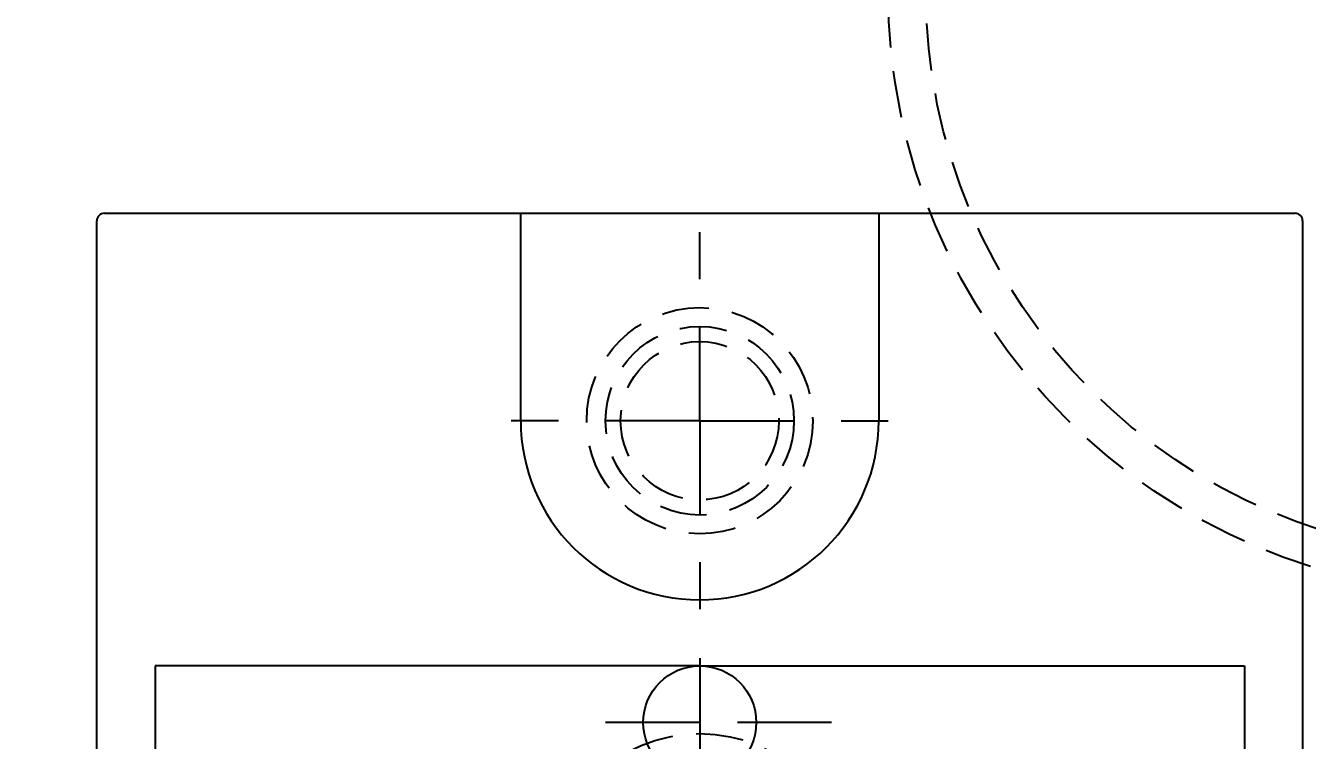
# Model space of a CAD drawing. Extents: x -430 to 437, y -440 to 538.
# Drawn here: x 177.44 to 211.46, y -97.48 to -78.53 of the extents above; entities that cross this region are included whole.
import ezdxf

# ---------------------------------------------------------------- set-up
doc = ezdxf.new("R2010")
doc.units = 0
doc.linetypes.add('BORDER', pattern=[8.75, 2.5, -1.25, 2.5, -1.25, 0, -1.25])
doc.linetypes.add('HIDDEN', pattern=[1.875, 1.25, -0.625])
doc.layers.add('1', color=7, linetype='CONTINUOUS')
doc.layers.add('2', color=7, linetype='CONTINUOUS')
doc.styles.add('EXCESS_STANDARD', font='txt', dxfattribs={"height": 0.2, "bigfont": 'BIGFONT'})
doc.dimstyles.new('ISO-25', dxfattribs={"dimtxt": 4, "dimasz": 2.4, "dimexe": 0.18, "dimexo": 0.3, "dimgap": 0.2, "dimtad": 1, "dimtih": 1, "dimtoh": 1, "dimzin": 12, "dimcen": 0.09, "dimazin": 3, "dimtfac": 0.5, "dimtofl": 0, "dimtmove": 0, "dimatfit": 3})

# ---------------------------------------------------------------- blocks, each defined once
blk = doc.blocks.new('*D45')
at = {"layer": '1', "color": 50, "linetype": 'CONTINUOUS'}
for p, q in [((45.472, -28.002), (46.072, -25.602)), ((181.032, -25.602), (45.572, -25.602)), ((46.072, -25.602), (46.672, -28.002)), ((46.072, -190.602), (46.072, -25.602)), ((46.072, -190.602), (45.472, -188.202)), ((46.672, -188.202), (46.072, -190.602)), ((64.032, -190.602), (45.572, -190.602))]:
    blk.add_line(p, q, dxfattribs=at)
at = {"layer": '1', "color": 7, "linetype": 'CONTINUOUS', "style": 'EXCESS_STANDARD', "width": 0.8}
blk.add_text('165', height=4, rotation=90, dxfattribs=at).set_placement((45.872, -112.902))

msp = doc.modelspace()

# ---------------------------------------------------------------- linework, layer by layer
at = {"layer": '1', "color": 213, "linetype": 'CONTINUOUS'}
for p, q in [((179.5318, -83.5088), (211.1318, -83.5088)), ((179.3318, -100.0188), (179.3318, -83.7088)), ((211.3318, -83.7088), (211.3318, -100.0188))]:
    msp.add_line(p, q, dxfattribs=at)
at = {"layer": '1', "color": 141, "linetype": 'CONTINUOUS'}
for p, q in [((190.5818, -89.0088), (190.5818, -83.5088)), ((200.0818, -83.5088), (200.0818, -89.0088))]:
    msp.add_line(p, q, dxfattribs=at)
at = {"layer": '1', "color": 254, "linetype": 'CONTINUOUS'}
for p, q in [((195.3318, -95.5088), (180.8768, -95.5088)), ((180.8768, -95.5088), (180.8768, -102.8958)), ((195.3318, -95.5088), (209.7868, -95.5088)), ((209.7868, -95.5088), (209.7868, -102.8958))]:
    msp.add_line(p, q, dxfattribs=at)
at = {"layer": '1', "color": 141, "linetype": 'BORDER'}
for p, q in [((195.3318, -95.3048), (195.3318, -101.3048)), ((195.3318, -97.0088), (191.8318, -97.0088)), ((198.8318, -97.0088), (195.3318, -97.0088)), ((195.3318, -97.3048), (195.3318, -101.3048))]:
    msp.add_line(p, q, dxfattribs=at)
at = {"layer": '1', "color": 7, "linetype": 'HIDDEN'}
for radius in [16, 15]:
    msp.add_circle((216.3318, -77.6018), radius, dxfattribs=at)
at = {"layer": '1', "color": 254, "linetype": 'CONTINUOUS'}
msp.add_circle((195.3318, -97.0088), 1.5, dxfattribs=at)
at = {"layer": '1', "color": 121, "linetype": 'HIDDEN'}
msp.add_circle((195.3318, -101.3048), 4, dxfattribs=at)
at = {"layer": '1', "color": 213, "linetype": 'CONTINUOUS'}
for centre, start, end in [((179.5318, -83.7088), 90, 180), ((211.1318, -83.7088), 0, 90)]:
    msp.add_arc(centre, 0.2, start, end, dxfattribs=at)
at = {"layer": '1', "color": 141, "linetype": 'CONTINUOUS'}
msp.add_arc((195.3318, -89.0088), 4.75, 180, 0, dxfattribs=at)
at = {"layer": '2', "color": 141, "linetype": 'BORDER'}
for q in [(195.3318, -84.0088), (195.3318, -84.5088), (190.3318, -89.0088), (190.8318, -89.0088), (200.3318, -89.0088), (195.3318, -94.0088), (199.8318, -89.0088), (195.3318, -93.5088)]:
    msp.add_line((195.3318, -89.0088), q, dxfattribs=at)
at = {"layer": '2', "color": 231, "linetype": 'HIDDEN'}
for radius in [3, 2.5]:
    msp.add_circle((195.3318, -89.0088), radius, dxfattribs=at)
at = {"layer": '2', "color": 141, "linetype": 'HIDDEN'}
for radius in [2.5, 2.1]:
    msp.add_circle((195.3318, -89.0088), radius, dxfattribs=at)

# ---------------------------------------------------------------- dimensions: what is measured, and where the dimension line sits
at = {"layer": '1'}
dim = msp.add_linear_dim(base=(46.0724, -25.6018), p1=(64.3318, -190.6018), p2=(181.3318, -25.6018), angle=90, dimstyle='ISO-25', override={"dimtxt": 2, "dimasz": 2.4, "dimdec": 3, "dimzin": 0, "dimtol": 0, "dimlim": 0, "dimtdec": 3, "dimtzin": 8}, dxfattribs=at)
dim.commit()
dim.dimension.update_dxf_attribs({"geometry": '*D45', "text_midpoint": (43.8724, -108.1018), "dimtype": 128, "text_rotation": 90})

doc.saveas('drawing.dxf')
